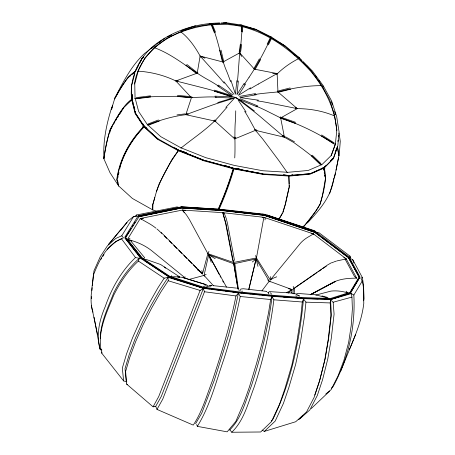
<?xml version="1.0" encoding="UTF-8"?>
<svg xmlns="http://www.w3.org/2000/svg" width="455" height="455" viewBox="0 0 455 455"><rect width="100%" height="100%" fill="white"/><g stroke="black" fill="none" stroke-linecap="round" stroke-linejoin="round"><path stroke-width="0.68" d="M204.625 276.094L204.045 275.4L208.686 254.76L233.751 263.763L237.959 289.01M103.894 157.493C103.029 140.248 106.703 123.419 111.856 107.073M234.752 157.913C235.48 144.986 234.268 132.092 235.514 119.17A149.274 26.657 -77.7 0 0 235.736 110.827M91.586 298.639L91.688 296.592M91.995 290.455L92.132 287.731M138.235 216.546L138.28 215.693L181.403 206.883L222.495 209.499L264.344 214.248L315.321 231.419L349.065 256.956L359.968 276.97L350.68 292.781L330.899 299.123L303.849 298.247L272.283 295.869L238.511 292.44L203.408 287.793L169.192 276.657L140.51 257.473L124.886 237.038L138.28 215.693M184.957 277.982L185.043 276.794M339.18 155.428L340.272 141.334L339.066 133.053M337.928 141.499L338.054 140.117M338.372 136.654L338.497 135.266M238.346 80.99L237.015 94.583L244.204 83.31M270.645 276.617L270.31 280.007L273.102 278.255L276.742 276.799M262.143 430.089L264.292 431.42L275.195 421.085L283.397 403.454L288.737 387.876L295.591 364.603L300.493 341.984L304.543 315.759L305.942 302.165L303.502 298.958C299.572 340.312 291.291 382.035 272.795 419.504L271.288 420.943M331.206 155.781L335.312 144.491L336.871 129.999L334.584 115.052L329.687 99.816L321.469 84.875L311.146 70.73L298.662 57.99L285.262 46.677L271.083 37.526L256.751 30.326L242.14 25.861L227.255 23.58L212.041 24.041L196.56 26.447L181.494 31.315L167.19 37.998L154.973 47.036L144.946 57.808L138.411 70.383L134.754 83.891L135.055 97.814L138.644 111.492L147.244 124.442L160.786 136.676L180.783 147.727L205.808 157.68L234.291 165.41L262.808 170.756L287.964 172.308L308.171 170.471L322.049 164.5L331.16 155.559L335.511 143.632M126.814 381.87L123.629 380.92L101.829 353.268L101.954 352.028M303.502 298.958L302.285 302.006L300.857 316.231L296.745 342.535L291.843 365.172L284.989 388.422L279.637 403.995L271.464 421.603L260.687 431.988L231.771 432.25L230.025 430.009M236.833 80.643L235.434 94.219L230.907 80.279M264.292 431.42L295.71 421.734L306.562 411.917L314.115 397.374L319.33 381.756L324.608 360.821L328.169 339.93L330.882 316.208L330.211 302.928L330.54 299.89L333.151 302.234L334.089 314.098L331.331 337.974L327.805 358.824L322.555 379.737L317.351 395.384L309.838 409.949L298.747 419.749M92.234 285.683L93.997 270.742L100.328 256.575L107.465 245.78L115.735 238.454L121.747 235.798L133.77 216.318L136.915 216.461L136.648 214.959L177.006 206.917L180.117 207.668M292.849 293.742L293.429 288.817L293.259 286.405M100.288 338.361C100.572 322.18 108.034 307.648 113.733 292.866C120.126 279.922 128.515 267.955 139.31 258.303L135.482 257.558L121.445 238.75C106.316 244.949 98.997 260.908 93.366 275.19C92.507 287.446 88.884 300.175 92.985 312.181M265.015 219.873L265.248 218.019L263.877 217.319L222.768 212.667L182.353 210.073L140.242 218.531L127.44 239.478L143.257 259.185L144.559 259.629M294.038 293.953L294.812 287.81L327.515 264.981L331.376 262.762M323.767 169.129L323.528 167.645L324.881 168.367M255.38 130.926L256.205 129.51M196.657 424.492L197.328 426.358L227.153 431.84L235.832 421.404L243.908 402.584L249.386 387.103L256.614 363.232L263.024 339.709L268.615 312.397L270.64 299.526L272.056 296.597L273.87 299.811C270.082 329.591 263.599 359.052 254.009 387.512C248.038 403.045 244.142 420.329 231.771 432.25M272.056 296.597C268.353 327.003 260.823 356.817 251.382 385.92C245.484 401.236 241.639 418.264 229.548 430.111M240.547 52.405L241.679 44.527M313.813 234.598L313.478 233.921L263.877 217.319L256.449 257.945L270.31 280.007L300.425 243.237A63.268 41.968 70.6 0 1 307.597 237.374L313.478 233.921L346.249 258.918L356.669 278.142C348.974 278.181 340.835 278.693 333.76 282.094L310.202 294.732M239.188 52.092L240.348 44.226M291.547 293.083L292.076 289.585L269.206 281.19L267.648 279.842M363.716 300.715L364.046 298.679L363.528 285.558L362.447 277.721L352.545 259.282L353.922 263.024M185.395 210.58L182.353 210.073L186.385 214.828L189.365 219.452L207.867 253.634L233.478 262.489L234.359 259.572L227.449 223.223L226.266 218.565L224.201 213.111L222.768 212.667L225.555 223.052L232.528 259.407L233.478 262.489L256.449 257.945L255.562 255.551M336.035 170.159L337.223 164.022M335.574 172.57L338.844 156.219L337.417 146.703M104.138 157.379L103.865 158.71L110.008 172.701L118.636 185.924L132.365 198.443L152.732 209.892L156.645 211.416M119.773 168.737L120.302 166.189M337.365 163.339L338.486 157.896M197.328 426.358C210.136 405.792 215.977 381.83 223.86 359.132C230.543 338.594 235.917 317.653 240.223 296.495L238.397 293.174L235.952 295.949C230.361 324.921 221.505 353.108 212.246 381.085C206.553 396.009 202.185 411.695 193.25 425.112L157.003 409.409L155.718 406.338L161.309 396.396L203.339 288.595L204.488 291.757L162.742 399.143L157.003 409.409M111.555 109.649L112.385 105.742M111.947 108.21L112.226 106.908M238.397 293.174L235.036 309.059L228.598 334.897L214.305 380.249L201.741 413.197L195.616 423.656M287.213 195.44L285.319 204.147L282.845 212.252M156.6 191.276C161.73 176.796 169.448 163.174 178.394 150.724L178.485 150.315L174.453 147.63M117.845 177.666L118.129 176.392M118.414 175.112L118.982 172.553M287.367 194.774L289.056 187.477M171.296 276.674L171.535 275.65M248.879 289.306L256.097 258.975L233.751 263.763L237.965 288.902M248.669 289.761L256.097 258.975L269.206 281.19L270.088 281.912M134.458 83.993C138.178 59.008 158.238 40.512 181.096 32.026C200.319 24.701 221.602 22.079 241.81 26.566C269.15 33.181 292.258 51 310.896 71.486C324.859 88.395 335.164 108.682 336.666 130.841M131.956 84.203L134.845 73.659M154.797 197.567L152.84 204.289L152.732 209.892L152.772 204.722L156.662 190.89L159.119 183.871L171.717 159.864L178.485 150.315L204.21 160.518L178.36 150.178L157.692 138.69M307.381 222.995C318.631 210.949 330.432 197.811 333.35 180.988M333.31 180.055L333.896 178.093M334.283 176.785L335.443 172.86M334.22 177.149L334.8 175.186M329.557 193.887L335.676 173.122M225.657 165.853L233.586 168.469L233.972 168.936C229.923 182.728 224.878 196.259 219.031 209.385M184.315 152.067L178.252 150.036L204.181 160.308L233.728 168.35L240.007 169.186L233.705 168.401L262.996 173.998L233.586 168.469L233.165 168.754C229.007 182.751 223.877 196.492 217.894 209.812M233.586 168.469C229.451 182.483 224.326 196.242 218.337 209.567M112.362 106.254L114.728 98.599L118.687 91.375L127.9 77.299L135.306 71.156L141.966 58.428M109.763 132.621L110.798 129.26L112.135 126.786M120.433 165.552C125.051 150.98 133.713 137.49 144.337 126.581L143.752 125.33M240.354 290.404L240.894 289.016L243.283 288.743L266.493 291.365L266.209 291.337M101.829 353.268C96.437 333.043 106.334 313.632 113.67 295.312C119.995 282.646 127.866 270.634 138.405 261.068L139.31 258.303M314.78 395.025L319.945 379.515L325.171 358.694L328.681 337.923L331.388 314.354L330.54 299.89M335.136 152.579L336.74 148.006M337.195 147.34L333.191 158.835L324.193 167.935C327.452 179.941 323.283 192.101 320.377 203.766C315.616 212.161 309.61 219.828 303.286 227.102M340.664 371.195L355.469 334.766M203.339 288.595L200.098 290.415L158.732 396.527L153.056 406.81L126.604 384.065L125.62 371.422L129.783 357.334L135.607 341.716L143.353 324.148L151.703 307.967L160.951 291.803L168.231 280.769L168.083 277.345L164.164 278.198L157.919 287.85L148.603 304.247L140.197 320.536L132.405 338.184L126.564 353.876L122.321 368.101L123.629 380.92M238.949 290.648L239.375 290.08M268.416 44.829L271.163 39.045L270.776 38.243C264.395 51.648 257.513 64.906 249.118 77.174M267.199 44.141L269.974 38.362M208.953 251.41L207.867 253.634L202.452 273.978L197.925 269.474M191.817 96.528L185.811 114.683C172.604 116.241 159.762 120.222 147.403 125.034M135.55 71.077L138.11 66.168M139.713 63.103L142.301 58.143L143.712 56.647M114.751 98.07C123.248 82.031 131.444 65.27 145.162 52.951M113.807 123.692L114.814 121.838M114.58 98.962C120.421 89.146 125.404 78.072 135.163 71.52M260.641 59.537L255.699 68.432L254.447 69.177L253.782 68.722M259.367 58.826L254.39 67.715L254.447 69.177L255.09 69.444M349.07 349.804L350.094 347.995C356.18 333.583 362.038 318.864 363.807 303.201C363.283 294.868 364.768 285.649 360.804 277.977L362.447 277.721M276.634 74.438C282.862 68.148 290.472 62.818 298.395 58.729M279.023 218.957L282.151 213.469M279.046 219.367L282.885 212.627L285.365 204.488L289.261 187.096L288.851 175.63L283.266 174.908M120.785 230.241L128.202 220.885L133.77 216.318M331.297 388.132L332.958 386.813C348.376 359.006 355.571 326.764 353.848 295.05L362.294 280.957M359.569 277.721L350.157 293.299L330.427 299.6L303.474 298.656L272.044 296.296L238.414 292.878L203.453 288.322L168.083 277.345L160.262 289.329L151.026 305.464L142.705 321.588L134.987 339.106L129.186 354.673L125.028 368.59L126.194 380.92M350.265 292.548L358.961 278.289M119.585 114.398L122.099 110.389M122.822 109.246L123.538 108.102M125.864 236.845L129.203 231.521M129.942 230.338L131.057 228.558M132.166 226.783L133.281 225.009M134.39 223.234L135.135 222.051M245.586 84.056L238.454 95.351L250.591 87.769M115.547 120.694L116.651 118.977M117.384 117.828L118.482 116.11M100.913 259.327L101.692 258.139M102.858 256.358L104.03 254.578M107.147 249.829L107.926 248.64L116.002 241.446L123.476 237.834L121.747 235.798M311.237 217.035L303.337 226.994M239.057 53.69L239.683 52.865L240.854 44.681L241.918 31.531L241.81 26.566M235.906 137.296L234.706 138.894L214.97 121.081L214.601 119.989M262 290.739L269.206 281.19M303.235 226.817L304.099 225.691M311.635 216.517L316.037 210.79L320.087 203.976L322.362 195.912L325.473 178.787L323.892 168.145L309.98 174.208L289.534 176.068L288.851 175.63L289.118 184.019M126.934 222.341L108.654 244.307L120.689 229.889M288.225 293.094L292.076 289.585L288.624 288.709M151.219 48.639L155.485 45.045M142.278 58.2L143.689 56.699M151.196 48.691L154.888 45.517M131.569 84.607L131.785 98.9L135.3 112.92L143.934 126.171L158.05 139.037L144.337 126.581L143.939 126.905C129.846 141.272 119.699 159.824 117.054 179.952L118.636 185.924L118.391 184.656M225.839 107.369L233.614 99.127M135.482 257.558C121.377 270.981 111.583 288.26 105.259 306.556C99.48 319.876 96.045 334.772 100.003 349.093L101.607 349.895M300.277 418.344L302.712 415.853M325.439 166.086L324 167.537L310.31 173.691L289.545 175.567L263.49 173.912L233.819 168.333L204.181 160.308M330.722 160.757L333.128 158.34M326.377 165.171L323.977 167.588L322.629 167.952M330.7 160.814L333.105 158.391M331.695 159.443L332.656 158.482M187.335 113.176L185.811 114.683L214.97 121.081L216.233 120.808M219.663 23.012C195.548 23.324 171.16 31.298 152.499 46.774C137.66 59.65 129.311 79.676 131.62 99.298C121.86 107.027 116.383 118.488 110.315 129.083C107.198 138.707 105.19 148.688 103.865 158.71C105.361 148.842 107.243 138.968 110.355 129.465C116.423 118.869 121.9 107.408 131.666 99.679L132.178 99.452L132.098 94.481M125.25 106.021L132.178 99.452L131.62 99.298M311.26 408.533L329.71 391.067M252.332 262L256.097 258.975L257.968 266.368M129.283 76.787L130.892 75.45M131.967 74.563L133.577 73.227M325.774 394.03L331.098 389.673L338.059 375.836L343.952 360.229L348.661 342.382L351.192 325.689L352.392 308.808L351.942 297.087L351.362 293.623L330.427 299.6M145.691 52.7L152.482 47.275L152.715 47.633M134.441 216.671L136.648 214.959M180.897 148.159C194.706 136.932 210.227 127.309 221.562 113.42A116.457 17.881 -57.8 0 1 227.028 107.266M156.44 44.38L159.267 42.315M159.483 42.116L162.344 40.023M163.22 39.42L164.92 38.18M159.46 42.167L161.747 40.495M293.429 288.817L317.089 272.545M318.244 271.749L321.708 269.371M322.857 268.575L326.32 266.192M296.478 293.896L297.923 293.464L315.309 294.743L325.587 297.456L328.459 298.844L327.685 297.468L321.918 295.898M197.925 72.897L175.846 80.944C164.045 75.212 151.026 71.958 137.945 71.145M258.355 84.067L277.129 73.568L277.977 92.177M286.519 292.645L292.076 289.585M310.35 294.681L334.169 281.952M310.782 294.533L321.543 288.874M322.714 288.26L328.408 285.262M329.619 284.625L335.272 281.651M188.381 279.637L204.045 275.4L206.149 274.382M167.753 36.747L171.586 34.972M131.876 241.002L127.44 239.478L129.982 238.357M310.31 173.691L324.398 167.531L333.526 158.3L337.803 145.992L339.077 131.939L336.672 116.554L331.587 100.885L323.096 85.546L312.426 71.037L303.03 61.499M331.928 262.797L333.555 262.097M206.155 285.615L203.669 286.451L204.255 287.81L208.953 286.047L211.313 285.74L209.471 285.911M148.074 123.965L158.425 119.966M148.984 125.011L159.381 121.024M154.012 406.469L153.056 406.81L155.718 406.338M181.181 30.678L195.349 25.759M334.101 261.87L336.433 261.056M267.722 292.195L268.342 292.178L269.036 292.866M315.838 295.079L330.978 291.092C336.518 290.489 342.342 291.166 347.609 292.861L346.073 291.16M331.519 298.952L349.247 293.35M254.385 110.969L239.393 99.634L235.889 97.637L218.906 102.91A166.456 69.803 -38.6 0 0 209.806 105.981L185.811 114.683L188.381 114.245M217.661 102.551L232.533 98.07L235.889 97.637L252.883 110.707A167.946 106.504 55.6 0 1 261.653 117.822L284.432 137.245L293.907 142.597L303.184 149.382L312.636 156.674L321.344 164.909M209.215 23.842L211.2 23.285M337.058 260.886L346.249 258.918L343.815 257.354M333.151 302.234L351.942 297.087M290.074 87.94L278.796 90.807L277.92 91.921L265.39 93.138A115.456 64.61 -23 0 0 254.373 94.589M290.773 89.146L279.467 92.007L277.92 91.921L277.311 90.977M204.255 287.81L207.065 287.116M140.322 216.119L143.797 215.414M151.441 213.856L152.835 213.571M154.222 213.287L157.003 212.718M162.566 211.586L166.041 210.875M171.598 209.744L172.991 209.459M174.379 209.175L179.247 208.185M289.545 175.567L292.929 174.885M138.73 215.954L181.664 207.241L222.649 209.874L264.383 214.589L315.076 231.618M138.468 216.728L181.448 207.998L222.438 210.614L264.162 215.346L314.911 232.403L348.598 257.883L359.319 277.692M291.274 175.192L292.65 174.919M346.249 258.918L345.095 259.145L354.434 276.395L356.669 278.142M178.155 80.507L175.846 80.944L191.305 97.524L192.203 97.694M239.54 96.403L255.613 93.576M256.233 94.765L240.103 97.592L258.565 100.202M178.485 150.315L177.768 150.429L157.521 139.247L143.939 126.905M176.984 114.916L185.157 113.847M136.25 97.615L150.457 95.829M136.409 98.763L150.673 96.978M134.578 98.616L149.53 96.818L163.919 96.375L178.013 96.306L191.305 97.524L205.529 97.017A125.364 72.777 -19.9 0 1 216.324 97M209.954 285.882L211.808 285.66M288.851 175.63L309.485 173.759M222.58 62.045L223.962 61.937M272.647 73.613L277.129 73.568L254.447 69.177L239.683 52.865L222.967 62.011L200.115 56.039C195.201 47.081 189.172 38.408 181.096 32.026M141.562 219.293L140.242 218.531L143.484 218.315M215.391 23.45L219.64 23.199M223.177 22.995L226.715 22.784L241.855 25.093L256.705 29.649L248.544 27.391M262.154 217.399L263.877 217.319M142.625 126.604L144.337 126.581M221.073 22.966L226.715 22.784M321.236 85.648C306.602 85.62 292.047 88.259 277.92 91.921L297.251 108.62C309.906 108.688 322.703 110.895 334.374 115.871M241.821 291.16L242.464 291.154M239.791 25.042L241.855 25.093M305.942 302.165L330.211 302.928M304.731 298.469L301.227 298.258M311.806 298.719L318.176 298.941M324.546 299.168L330.205 299.367M214.896 96.164L231.993 96.887L214.299 91.25M215.351 97.336L232.533 98.07M177.45 276.845L179.617 277.061L174.055 276.691L171.171 277.186L172.468 277.294M288.902 176.068L263.206 174.436L233.972 168.936M181.329 207.759L184.161 207.941M187.699 208.162L191.242 208.39M194.78 208.618L198.317 208.845M201.855 209.067L205.398 209.294M208.936 209.522L212.474 209.749M216.011 209.971L220.26 210.244M180.88 206.746L219.111 209.203M269.167 291.598L291.831 293.054M271.993 296.063L274.081 296.222M276.868 296.433L280.348 296.694M283.129 296.899L285.916 297.109M288.697 297.32L292.178 297.581M294.965 297.792L298.446 298.053M273.87 299.811L302.285 302.006M178.388 276.941L182.273 277.362L205.643 284.58M346.209 292.73L347.609 292.861M177.444 95.345L190.014 96.579L191.305 97.524L190.395 97.74L177.768 96.5M240.223 296.495L270.64 299.526M239.876 292.798L241.969 293.014M244.062 293.225L246.855 293.509M248.953 293.72L251.046 293.936M253.139 294.146L255.238 294.362M258.031 294.647L260.123 294.857M262.216 295.073L264.31 295.284M266.408 295.494L269.201 295.778M212.963 285.632L236.56 288.123M213.657 120.933L214.97 121.081L215.295 121.752M223.081 210.46L225.168 210.699M226.562 210.853L229.348 211.171M230.742 211.33L233.529 211.643M234.922 211.802L237.01 212.041M239.102 212.275L241.19 212.513M243.283 212.752L244.676 212.906M246.764 213.145L248.857 213.384M250.944 213.617L253.037 213.856M255.124 214.095L257.217 214.328M259.305 214.567L261.397 214.805M262.785 214.959L264.179 215.118L315.105 232.26L319.04 235.241M295.557 108.421L297.251 108.62L280.65 117.925L280.058 117.754M283.692 174.908L289.232 175.55M204.306 288.208L209.886 288.936M211.279 289.118L213.372 289.391M214.766 289.573L220.345 290.296M221.739 290.478L223.832 290.751M225.225 290.933L230.804 291.661M232.204 291.843L234.291 292.11M235.69 292.292L238.477 292.656M233.819 168.333L237.993 168.89M204.488 291.757L235.952 295.949M295.778 295.892L296.774 296.04M127.44 239.478C136.079 241.429 144.406 245.063 151.43 250.5L184.685 277.51M292.639 293.213L295.557 293.873L299.47 296.023L297.758 295.295M233.165 168.754L203.971 160.848L178.394 150.724M245.143 26.453L247.184 27.016M183.098 277.635L206.098 284.62L207.998 285.734M168.231 280.769L200.098 290.415M311.157 233.21L313.478 233.921M235.889 97.637L215.659 91.358A161.161 109.433 4.9 0 0 204.38 88.179L175.846 80.944L177.837 81.587M214.487 90.147L232.078 95.76L217.604 85.944M170.278 277.34L196.276 285.746M198.272 286.394L203.607 288.117M225.743 165.808L233.728 168.35M203.453 288.322L169.351 277.237L140.641 258.269L124.846 237.902M257.047 130.864L254.544 129.573M175.431 148.165L178.36 150.178L186.425 152.8M178.36 150.178L186.402 152.852M266.949 214.908L314.718 230.776L316.242 232.391L319.029 232.772L349.912 256.068L351.288 259.378M295.687 122.349L282.282 117.646L280.65 117.925L266.829 111.014A125.387 87.041 30.8 0 0 256.034 106.066M295.267 123.339L281.804 118.613L280.65 117.925L280.547 116.787M233.751 263.763L234.922 264.173L238.431 289.505M269.337 36.292L271.305 37.02L285.222 46.018M240.052 98.724L257.769 105.952M239.393 99.634L257.206 106.891M126.604 384.065L127.696 384.538M154.535 47.764C174.709 55.135 190.389 70.258 209.01 80.307A116.378 80.325 34.5 0 1 219.185 86.552M101.909 350.009L100.003 349.093L94.049 317.232M262.689 214.015L263.94 214.618M257.342 29.967L271.305 37.02M204.96 58.206L200.115 56.039L197.123 73.761M285.433 136.79L294.487 141.812M140.242 218.531L148.614 223.251A63.268 58.581 -29.7 0 1 155.985 228.205M351.362 293.623L353.848 295.05M279.933 42.798L285.217 46.035M335.312 144.491C318.341 133.349 299.896 124.386 280.65 117.925L284.432 137.245L255.454 130.34L234.706 138.894L233.944 136.847M321.384 135.988L333.834 143.888M321.679 134.947L334.072 142.819M197.351 269.747L200.456 271.8L202.452 273.978L201.872 270.509M143.279 259.828L140.936 258.292L139.23 256.102M144.451 260.601L166.098 274.82M167.269 275.588L169.027 276.742M138.405 261.068L164.164 278.198M218.355 85.074L232.767 94.862M297.291 56.42L299.566 57.984L302.04 60.492M282.265 135.721L284.432 137.245L283.368 135.146M215.198 258.702L208.686 254.76L211.211 262.211M293.737 54.287L294.851 55.095M143.934 126.171L145.6 127.394M135.3 112.92L144.15 126.319L146.993 128.407M146.971 128.458L144.127 126.371L142.938 123.794M295.375 107.221L297.251 108.62L268.677 102.836A159.699 107.619 2.6 0 0 257.018 100.788M321.85 237.368L328.038 242.049M331.411 244.602L337.599 249.289M338.725 250.136L347.159 256.523M185.964 65.287L195.678 72.925L196.924 73.477L196.486 72.061L186.806 64.434M285.803 46.393L299.566 57.984M179.571 276.833L160.541 264.48L146.391 259.526L143.257 259.185L144.679 257.757L130.005 240.035M311.265 155.815L320.001 164.198M312.261 155.206L320.951 163.573M161.718 233.409L158.875 230.662A63.268 58.581 -29.7 0 0 156.969 229.001M164.232 235.912L166.746 238.42M169.26 240.923L171.774 243.425M173.787 245.433L176.802 248.436M178.815 250.438L181.829 253.446M183.843 255.448L186.863 258.451M188.37 259.959L191.891 263.462M193.398 264.964L196.918 268.473M161.224 232.488L200.456 271.8M306.226 65.332L308.2 67.334M306.204 65.383L307.688 66.885M204.045 275.4L213.554 285.837M184.326 212.707L182.353 210.073M270.372 292.73L271.544 294.112M223.905 81.684L233.944 94.322M125.125 238.028L136.665 252.815M137.518 253.913L138.371 255.005M315.417 75.792L316.236 76.906M319.097 80.797L319.916 81.911M287.327 172.644L278.898 160.643L262.882 139.224L255.454 130.34L249.698 119.819A117.532 54.594 80.4 0 0 244.671 111.333M238.215 100.18L246.064 112.027M200.757 57.165L200.115 56.039L216.899 74.648A147.386 87.189 64.1 0 1 224.247 83.242M322.777 85.807L323.454 87.03M226.476 287.06L208.686 254.76L219.367 274.718M348.849 257.797L359.234 277.095M268.006 292.519L268.729 293.862M220.038 275.969L220.703 277.214M222.705 280.957L223.377 282.202M143.257 124.386L144.15 126.319M241.56 56.471L239.683 52.865L238.187 72.948A147.659 24.849 -77.1 0 1 237.396 82.179M131.785 98.9L132.621 100.794M212.718 25.287L215.585 32.373M214.282 32.487L211.438 25.406L211.677 24.741C218.514 39.994 220.288 56.915 227.051 72.146A111.691 45.801 85.5 0 1 230.577 81.769M222.768 212.667L225.987 223.542L233.478 262.489M331.45 101.755L332.503 105.008M334.613 111.52L335.671 114.774M118.636 185.924L116.77 179.606C119.42 159.483 129.556 140.931 143.643 126.558L135.141 113.494L131.666 99.679M134.822 110.008L131.973 99.173L131.899 94.418M135.18 111.367L135.709 113.397L135.209 111.407M132.348 100.117L133.019 102.773M133.861 106.095L134.873 110.076M221.016 50.095L223.507 60.686L222.967 62.011L222.131 60.794L219.663 50.209M91.313 305.356L97.666 334.937M117.538 180.22L118.027 182.756M337.491 146.351L338.907 155.855M323.733 168.993L323.932 170.346M324.233 172.371L324.432 173.719M324.631 175.067L324.83 176.415M349.912 256.068L350.077 257.962M289.164 185.418L289.209 186.817M242.504 27.311L242.663 31.981M241.281 27.033L241.4 31.691M131.922 94.367L131.995 99.122M249.818 89.083A146.84 50.573 -44.8 0 1 258.349 84.073M244.102 84.852A111.663 10.55 -61.4 0 1 249.118 77.179M359.2 276.811L350.037 292.269L330.398 298.508L303.491 297.57L272.124 295.21L238.568 291.803L203.664 287.253L169.709 276.248L141.243 257.445L125.705 237.499L139.025 216.699L181.801 207.941L222.7 210.517L264.327 215.272L314.832 232.317L348.32 257.274L359.2 276.811M165.478 267.972L164.409 267.051L165.472 267.978M222.66 209.874L222.495 209.499L222.7 210.517L222.66 209.874"/></g></svg>
